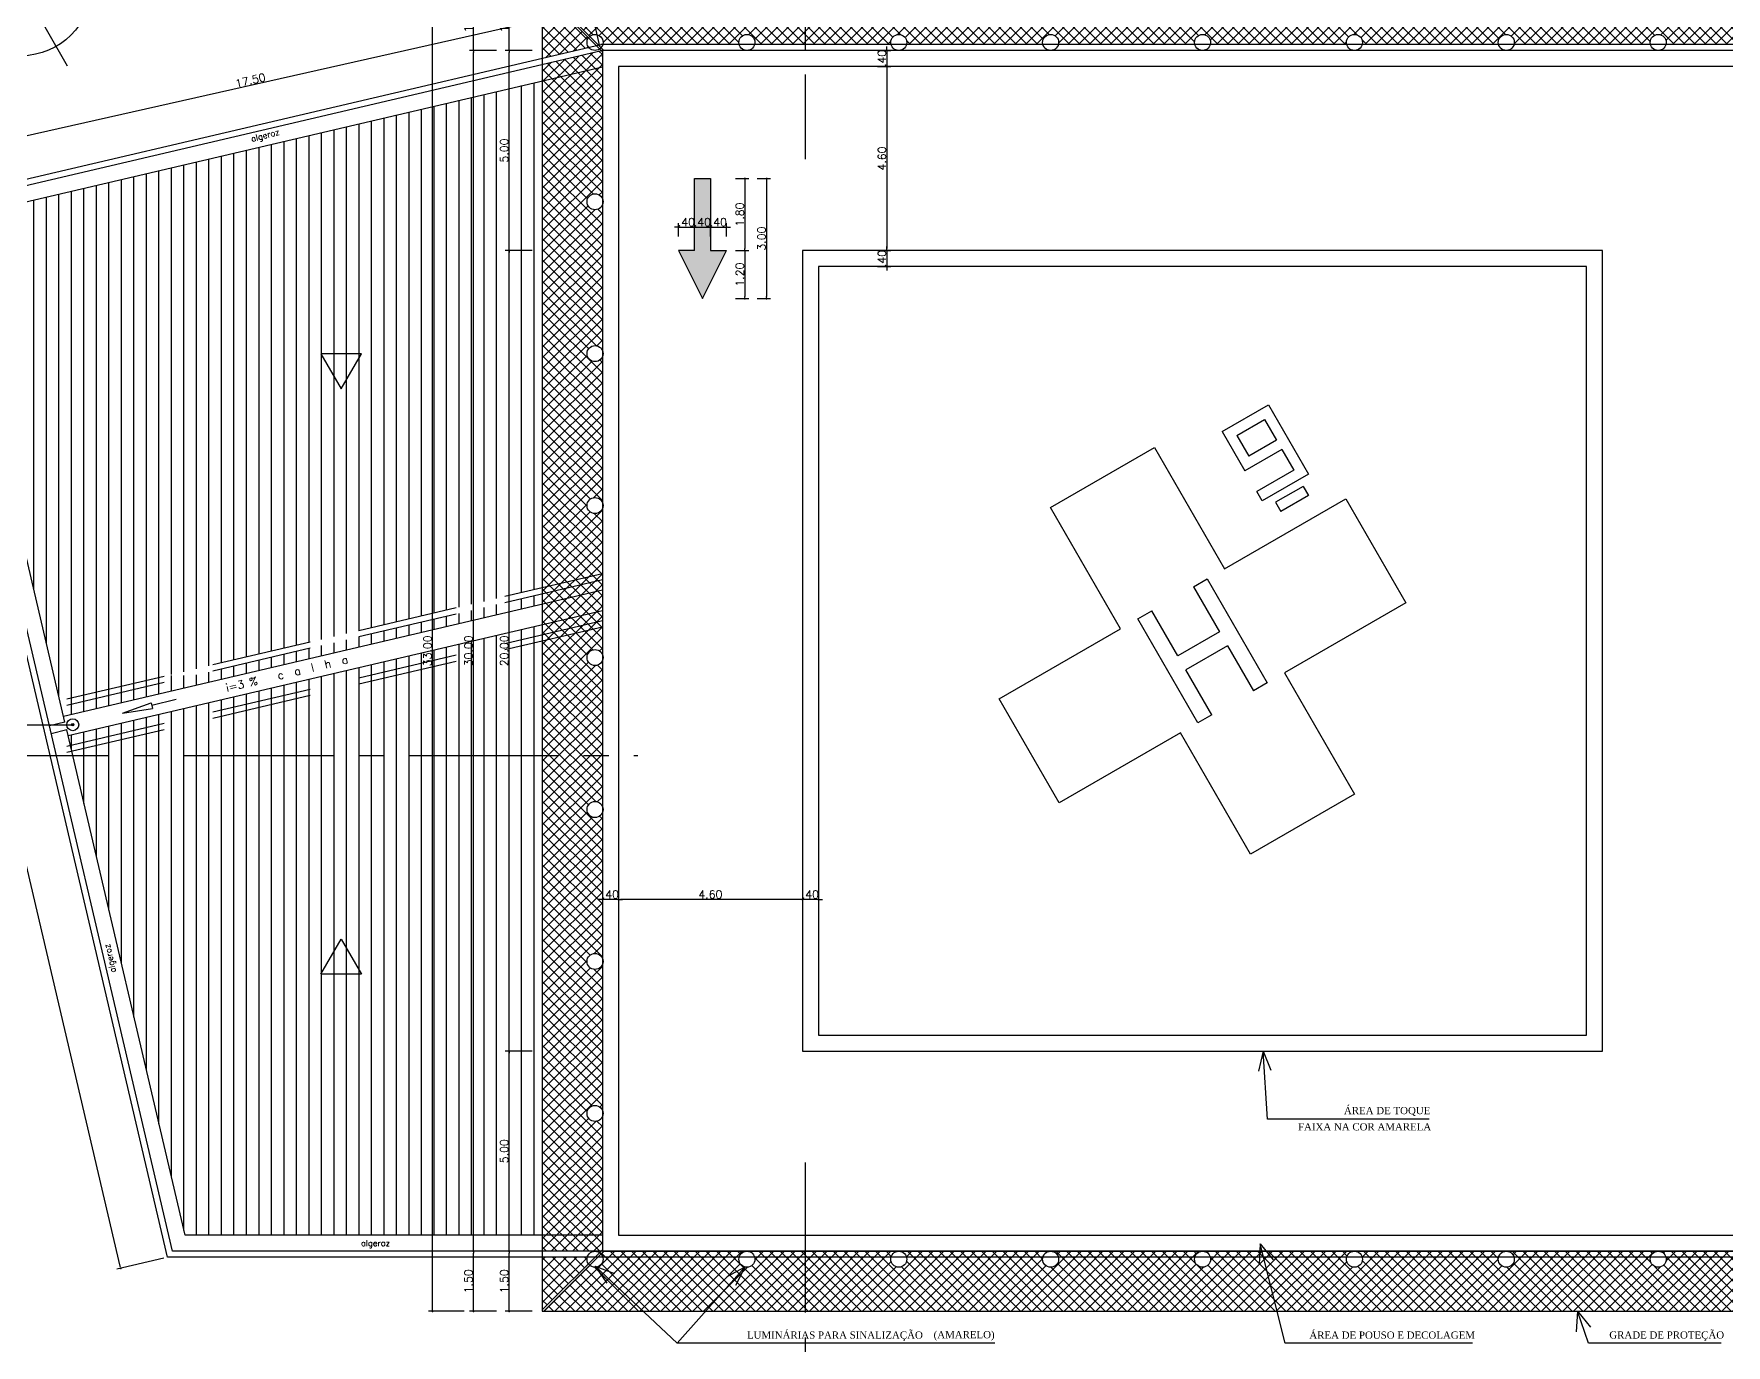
# Model space of a CAD drawing. Header units: millimetres. Extents: x 682 to 1119, y 341 to 434.
# Drawn here: x 1039.57 to 1081.87, y 374.63 to 407.39 of the extents above; entities that cross this region are included whole.
import ezdxf
from ezdxf.enums import TextEntityAlignment as Align

# ---------------------------------------------------------------- set-up
doc = ezdxf.new("R2010")
doc.units = ezdxf.units.MM
doc.linetypes.add('CENTER2', pattern=[1.125, 0.75, -0.125, 0.125, -0.125])
doc.linetypes.add('DASHED', pattern=[0.75, 0.5, -0.25])
for name, color, linetype in [('AR-ALVENARIA_EM_VISTA-001-C', 1, 'Continuous'), ('AR-ALVENARIA_EM_VISTA-002-C', 2, 'Continuous'), ('AR-ALVENARIA_EM_VISTA-004-C', 4, 'Continuous'), ('AR-COBERTURA_EM_VISTA-002-C', 2, 'Continuous'), ('AR-COTAS-001-C', 1, 'Continuous'), ('AR-INDICAÇÕES_GRÁFICAS-002-C', 2, 'Continuous'), ('AR-LINHA_DE_CORTE-007-E', 7, 'CENTER2'), ('AR-PISO_EM_PLANTA-001-C', 1, 'Continuous'), ('AR-TEXTOS_ALTURA_2_0MM-002-C', 2, 'Continuous'), ('AR-TEXTOS_ALTURA_3_0MM-003C', 3, 'Continuous'), ('hatch', 253, 'Continuous'), ('Linha fina', 8, 'Continuous'), ('PB_VISTA03', 3, 'Continuous'), ('Pena_1', 1, 'Continuous'), ('PENA_4', 4, 'Continuous')]:
    doc.layers.add(name, color=color, linetype=linetype)
for name, color, linetype, lineweight in [('AR-UNIDADE_TEXTO-002', 2, 'Continuous', 20), ('AR-UNIDADE_TEXTO_002', 2, 'Continuous', 20), ('REG60-100', 2, 'Continuous', 20)]:
    doc.layers.add(name, color=color, linetype=linetype, lineweight=lineweight)
doc.styles.add('REGUA60', font='simplex.shx')
doc.styles.add('REGUA80', font='simplex.shx')
doc.styles.add('ROMAND', font='times.ttf')
doc.styles.add('ROMANS', font='romans')
doc.styles.add('T20', font='simplex.shx', dxfattribs={"height": 0.2})
doc.dimstyles.new('ISO-25_WS', dxfattribs={"dimscale": 0.282828, "dimtxt": 0.8, "dimasz": 2, "dimexe": 0.1, "dimexo": 0.625, "dimgap": 0.325, "dimtad": 1, "dimzin": 4, "dimdsep": 46, "dimtxsty": 'Standard', "dimsah": 1, "dimcen": 2.5, "dimadec": 0, "dimazin": 0, "dimtfac": 1, "dimtdec": 0, "dimtmove": 2, "dimatfit": 3, "dimfxl": 1, "dimtolj": 1, "dimtzin": 0, "dimarcsym": 0})

# ---------------------------------------------------------------- blocks, each defined once
blk = doc.blocks.new('_DOT')
at = {"color": 0, "linetype": 'ByBlock'}
blk.add_line((-0.5, 0), (-1, 0), dxfattribs=at)
at = {"color": 0, "linetype": 'ByBlock', "const_width": 0.5}
blk.add_lwpolyline([(-0.25, 0, 1), (0.25, 0, 1)], format="xyb", close=True, dxfattribs=at)
blk = doc.blocks.new('*D163')
at = {"layer": 'AR-COTAS-001-C', "color": 1, "lineweight": -2}
for p, q in [((1036.654, 403.125), (1035.481, 402.85)), ((1041.732, 376.602), (1035.59, 402.824)), ((1042.818, 376.805), (1041.646, 376.53))]:
    blk.add_line(p, q, dxfattribs=at)
at = {"layer": 'DEFPOINTS', "color": 0}
for p in [(1036.751, 403.148), (1035.578, 402.873), (1042.916, 376.828)]:
    blk.add_point(p, dxfattribs=at)
at = {"layer": 'AR-COTAS-001-C', "color": 1, "lineweight": -2, "xscale": 0.05, "yscale": 0.05, "zscale": 0.05}
for p, rotation in [((1035.578, 402.873), 103.1822715737634), ((1041.743, 376.553), 283.1822715737634)]:
    blk.add_blockref('_DOT', p, dxfattribs=dict(at, rotation=rotation))
at = {"layer": 'AR-COTAS-001-C', "color": 3, "insert": (1038.782, 389.741), "char_height": 0.2, "attachment_point": 5, "rotation": 283.1823, "style": 'ROMANS'}
blk.add_mtext('\\A1;27.00', dxfattribs=at)
blk = doc.blocks.new('*D164')
at = {"layer": 'AR-COTAS-001-C', "color": 1, "lineweight": -2}
for p, q in [((1053.459, 408.013), (1036.564, 404.205)), ((1053.722, 407.075), (1053.486, 408.121)), ((1036.729, 403.245), (1036.493, 404.291))]:
    blk.add_line(p, q, dxfattribs=at)
at = {"layer": 'DEFPOINTS', "color": 0}
for p in [(1053.744, 406.978), (1036.515, 404.194), (1036.751, 403.148)]:
    blk.add_point(p, dxfattribs=at)
at = {"layer": 'AR-COTAS-001-C', "color": 1, "lineweight": -2, "xscale": 0.05, "yscale": 0.05, "zscale": 0.05}
for p, rotation in [((1053.508, 408.024), 12.70188834026774), ((1036.515, 404.194), 192.7018883402677)]:
    blk.add_blockref('_DOT', p, dxfattribs=dict(at, rotation=rotation))
at = {"layer": 'AR-COTAS-001-C', "color": 3, "insert": (1044.984, 406.231), "char_height": 0.2, "attachment_point": 5, "rotation": 12.7019, "style": 'ROMANS'}
blk.add_mtext('\\A1;17.50', dxfattribs=at)
blk = doc.blocks.new('*D166')
at = {"layer": 'AR-COTAS-001-C', "color": 1, "lineweight": -2}
for p, q in [((1052.027, 376.978), (1051.353, 376.978)), ((1051.453, 375.528), (1051.453, 376.928)), ((1052.027, 375.478), (1051.353, 375.478))]:
    blk.add_line(p, q, dxfattribs=at)
at = {"layer": 'DEFPOINTS', "color": 0}
for p in [(1051.453, 376.978), (1052.127, 376.978), (1052.127, 375.478)]:
    blk.add_point(p, dxfattribs=at)
at = {"layer": 'AR-COTAS-001-C', "color": 1, "lineweight": -2, "xscale": 0.05, "yscale": 0.05, "zscale": 0.05}
for p, rotation in [((1051.453, 376.978), 90), ((1051.453, 375.478), 270)]:
    blk.add_blockref('_DOT', p, dxfattribs=dict(at, rotation=rotation))
at = {"layer": 'AR-COTAS-001-C', "color": 3, "insert": (1051.328, 376.228), "char_height": 0.2, "attachment_point": 5, "rotation": 90, "style": 'ROMANS'}
blk.add_mtext('\\A1;1.50', dxfattribs=at)
blk = doc.blocks.new('*D167')
at = {"layer": 'AR-COTAS-001-C', "color": 1, "lineweight": -2}
for p, q in [((1052.027, 381.978), (1051.353, 381.978)), ((1051.453, 377.028), (1051.453, 381.928)), ((1052.027, 376.978), (1051.353, 376.978))]:
    blk.add_line(p, q, dxfattribs=at)
at = {"layer": 'DEFPOINTS', "color": 0}
for p in [(1051.453, 381.978), (1052.127, 381.978), (1052.127, 376.978)]:
    blk.add_point(p, dxfattribs=at)
at = {"layer": 'AR-COTAS-001-C', "color": 1, "lineweight": -2, "xscale": 0.05, "yscale": 0.05, "zscale": 0.05}
for p, rotation in [((1051.453, 381.978), 90), ((1051.453, 376.978), 270)]:
    blk.add_blockref('_DOT', p, dxfattribs=dict(at, rotation=rotation))
at = {"layer": 'AR-COTAS-001-C', "color": 3, "insert": (1051.328, 379.478), "char_height": 0.2, "attachment_point": 5, "rotation": 90, "style": 'ROMANS'}
blk.add_mtext('\\A1;5.00', dxfattribs=at)
blk = doc.blocks.new('*D168')
at = {"layer": 'AR-COTAS-001-C', "color": 1, "lineweight": -2}
for p, q in [((1052.027, 401.978), (1051.353, 401.978)), ((1051.453, 382.028), (1051.453, 401.928)), ((1052.027, 381.978), (1051.353, 381.978))]:
    blk.add_line(p, q, dxfattribs=at)
at = {"layer": 'DEFPOINTS', "color": 0}
for p in [(1051.453, 401.978), (1052.127, 401.978), (1052.127, 381.978)]:
    blk.add_point(p, dxfattribs=at)
at = {"layer": 'AR-COTAS-001-C', "color": 1, "lineweight": -2, "xscale": 0.05, "yscale": 0.05, "zscale": 0.05}
for p, rotation in [((1051.453, 401.978), 90), ((1051.453, 381.978), 270)]:
    blk.add_blockref('_DOT', p, dxfattribs=dict(at, rotation=rotation))
at = {"layer": 'AR-COTAS-001-C', "color": 3, "insert": (1051.328, 391.978), "char_height": 0.2, "attachment_point": 5, "rotation": 90, "style": 'ROMANS'}
blk.add_mtext('\\A1;20.00', dxfattribs=at)
blk = doc.blocks.new('*D169')
at = {"layer": 'AR-COTAS-001-C', "color": 1, "lineweight": -2}
for p, q in [((1052.027, 406.978), (1051.353, 406.978)), ((1051.453, 402.028), (1051.453, 406.928)), ((1052.027, 401.978), (1051.353, 401.978))]:
    blk.add_line(p, q, dxfattribs=at)
at = {"layer": 'DEFPOINTS', "color": 0}
for p in [(1051.453, 406.978), (1052.127, 406.978), (1052.127, 401.978)]:
    blk.add_point(p, dxfattribs=at)
at = {"layer": 'AR-COTAS-001-C', "color": 1, "lineweight": -2, "xscale": 0.05, "yscale": 0.05, "zscale": 0.05}
for p, rotation in [((1051.453, 406.978), 90), ((1051.453, 401.978), 270)]:
    blk.add_blockref('_DOT', p, dxfattribs=dict(at, rotation=rotation))
at = {"layer": 'AR-COTAS-001-C', "color": 3, "insert": (1051.328, 404.478), "char_height": 0.2, "attachment_point": 5, "rotation": 90, "style": 'ROMANS'}
blk.add_mtext('\\A1;5.00', dxfattribs=at)
blk = doc.blocks.new('*D175')
at = {"layer": 'AR-COTAS-001-C', "color": 1, "lineweight": -2}
for p, q in [((1051.135, 406.978), (1050.46, 406.978)), ((1050.56, 377.028), (1050.56, 406.928)), ((1051.353, 376.978), (1050.46, 376.978))]:
    blk.add_line(p, q, dxfattribs=at)
at = {"layer": 'DEFPOINTS', "color": 0}
for p in [(1050.56, 406.978), (1051.235, 406.978), (1051.453, 376.978)]:
    blk.add_point(p, dxfattribs=at)
at = {"layer": 'AR-COTAS-001-C', "color": 1, "lineweight": -2, "xscale": 0.05, "yscale": 0.05, "zscale": 0.05}
for p, rotation in [((1050.56, 406.978), 90), ((1050.56, 376.978), 270)]:
    blk.add_blockref('_DOT', p, dxfattribs=dict(at, rotation=rotation))
at = {"layer": 'AR-COTAS-001-C', "color": 3, "insert": (1050.435, 391.978), "char_height": 0.2, "attachment_point": 5, "rotation": 90, "style": 'ROMANS'}
blk.add_mtext('\\A1;30.00', dxfattribs=at)
blk = doc.blocks.new('*D178')
at = {"layer": 'AR-COTAS-001-C', "color": 1, "lineweight": -2}
for p, q in [((1050.111, 408.478), (1049.436, 408.478)), ((1049.536, 375.528), (1049.536, 408.428)), ((1050.329, 375.478), (1049.436, 375.478))]:
    blk.add_line(p, q, dxfattribs=at)
at = {"layer": 'DEFPOINTS', "color": 0}
for p in [(1049.536, 408.478), (1050.211, 408.478), (1050.429, 375.478)]:
    blk.add_point(p, dxfattribs=at)
at = {"layer": 'AR-COTAS-001-C', "color": 1, "lineweight": -2, "xscale": 0.05, "yscale": 0.05, "zscale": 0.05}
for p, rotation in [((1049.536, 408.478), 90), ((1049.536, 375.478), 270)]:
    blk.add_blockref('_DOT', p, dxfattribs=dict(at, rotation=rotation))
at = {"layer": 'AR-COTAS-001-C', "color": 3, "insert": (1049.411, 391.978), "char_height": 0.2, "attachment_point": 5, "rotation": 90, "style": 'ROMANS'}
blk.add_mtext('\\A1;33.00', dxfattribs=at)
blk = doc.blocks.new('*D83')
at = {"layer": 'AR-COTAS-001-C', "color": 1, "lineweight": -2}
for p, q in [((1051.135, 408.478), (1050.46, 408.478)), ((1050.56, 407.028), (1050.56, 408.428)), ((1051.135, 406.978), (1050.46, 406.978))]:
    blk.add_line(p, q, dxfattribs=at)
at = {"layer": 'DEFPOINTS', "color": 0}
for p in [(1050.56, 408.478), (1051.235, 408.478), (1051.235, 406.978)]:
    blk.add_point(p, dxfattribs=at)
at = {"layer": 'AR-COTAS-001-C', "color": 1, "lineweight": -2, "xscale": 0.05, "yscale": 0.05, "zscale": 0.05}
for p, rotation in [((1050.56, 408.478), 90), ((1050.56, 406.978), 270)]:
    blk.add_blockref('_DOT', p, dxfattribs=dict(at, rotation=rotation))
at = {"layer": 'AR-COTAS-001-C', "color": 3, "insert": (1050.435, 407.728), "char_height": 0.2, "attachment_point": 5, "rotation": 90, "style": 'ROMANS'}
blk.add_mtext('\\A1;1.50', dxfattribs=at)
blk = doc.blocks.new('*D84')
at = {"layer": 'AR-COTAS-001-C', "color": 1, "lineweight": -2}
for p, q in [((1051.135, 376.978), (1050.46, 376.978)), ((1050.56, 375.528), (1050.56, 376.928)), ((1051.135, 375.478), (1050.46, 375.478))]:
    blk.add_line(p, q, dxfattribs=at)
at = {"layer": 'DEFPOINTS', "color": 0}
for p in [(1050.56, 376.978), (1051.235, 376.978), (1051.235, 375.478)]:
    blk.add_point(p, dxfattribs=at)
at = {"layer": 'AR-COTAS-001-C', "color": 1, "lineweight": -2, "xscale": 0.05, "yscale": 0.05, "zscale": 0.05}
for p, rotation in [((1050.56, 376.978), 90), ((1050.56, 375.478), 270)]:
    blk.add_blockref('_DOT', p, dxfattribs=dict(at, rotation=rotation))
at = {"layer": 'AR-COTAS-001-C', "color": 3, "insert": (1050.435, 376.228), "char_height": 0.2, "attachment_point": 5, "rotation": 90, "style": 'ROMANS'}
blk.add_mtext('\\A1;1.50', dxfattribs=at)
blk = doc.blocks.new('*D85')
at = {"layer": 'AR-COTAS-001-C', "color": 1, "lineweight": -2}
for p, q in [((1052.027, 408.478), (1051.353, 408.478)), ((1051.453, 407.028), (1051.453, 408.428)), ((1052.027, 406.978), (1051.353, 406.978))]:
    blk.add_line(p, q, dxfattribs=at)
at = {"layer": 'DEFPOINTS', "color": 0}
for p in [(1051.453, 408.478), (1052.127, 408.478), (1052.127, 406.978)]:
    blk.add_point(p, dxfattribs=at)
at = {"layer": 'AR-COTAS-001-C', "color": 1, "lineweight": -2, "xscale": 0.05, "yscale": 0.05, "zscale": 0.05}
for p, rotation in [((1051.453, 408.478), 90), ((1051.453, 406.978), 270)]:
    blk.add_blockref('_DOT', p, dxfattribs=dict(at, rotation=rotation))
at = {"layer": 'AR-COTAS-001-C', "color": 3, "insert": (1051.328, 407.728), "char_height": 0.2, "attachment_point": 5, "rotation": 90, "style": 'ROMANS'}
blk.add_mtext('\\A1;1.50', dxfattribs=at)
blk = doc.blocks.new('*D112')
at = {"layer": 'AR-COTAS-001-C', "color": 1, "lineweight": -2}
for p, q in [((1056.081, 402.331), (1056.081, 402.664)), ((1056.481, 402.331), (1056.481, 402.664)), ((1056.031, 402.564), (1055.981, 402.564)), ((1056.081, 402.564), (1056.481, 402.564)), ((1056.531, 402.564), (1056.581, 402.564))]:
    blk.add_line(p, q, dxfattribs=at)
at = {"layer": 'DEFPOINTS', "color": 0}
for p in [(1056.081, 402.231), (1056.481, 402.564), (1056.481, 402.231)]:
    blk.add_point(p, dxfattribs=at)
at = {"layer": 'AR-COTAS-001-C', "color": 1, "lineweight": -2, "xscale": 0.05, "yscale": 0.05, "zscale": 0.05}
blk.add_blockref('_DOT', (1056.081, 402.564), dxfattribs=at)
at = {"layer": 'AR-COTAS-001-C', "color": 1, "lineweight": -2, "xscale": 0.05, "yscale": 0.05, "zscale": 0.05, "rotation": 180}
blk.add_blockref('_DOT', (1056.481, 402.564), dxfattribs=at)
at = {"layer": 'AR-COTAS-001-C', "color": 3, "insert": (1056.281, 402.689), "char_height": 0.2, "attachment_point": 5, "style": 'ROMANS'}
blk.add_mtext('\\A1;.40', dxfattribs=at)
blk = doc.blocks.new('*D113')
at = {"layer": 'AR-COTAS-001-C', "color": 1, "lineweight": -2}
for p, q in [((1056.481, 402.331), (1056.481, 402.664)), ((1056.881, 402.331), (1056.881, 402.664)), ((1056.431, 402.564), (1056.381, 402.564)), ((1056.481, 402.564), (1056.881, 402.564)), ((1056.931, 402.564), (1056.981, 402.564))]:
    blk.add_line(p, q, dxfattribs=at)
at = {"layer": 'DEFPOINTS', "color": 0}
for p in [(1056.481, 402.231), (1056.881, 402.564), (1056.881, 402.231)]:
    blk.add_point(p, dxfattribs=at)
at = {"layer": 'AR-COTAS-001-C', "color": 1, "lineweight": -2, "xscale": 0.05, "yscale": 0.05, "zscale": 0.05}
blk.add_blockref('_DOT', (1056.481, 402.564), dxfattribs=at)
at = {"layer": 'AR-COTAS-001-C', "color": 1, "lineweight": -2, "xscale": 0.05, "yscale": 0.05, "zscale": 0.05, "rotation": 180}
blk.add_blockref('_DOT', (1056.881, 402.564), dxfattribs=at)
at = {"layer": 'AR-COTAS-001-C', "color": 3, "insert": (1056.681, 402.689), "char_height": 0.2, "attachment_point": 5, "style": 'ROMANS'}
blk.add_mtext('\\A1;.40', dxfattribs=at)
blk = doc.blocks.new('*D114')
at = {"layer": 'AR-COTAS-001-C', "color": 1, "lineweight": -2}
for p, q in [((1055.681, 402.331), (1055.681, 402.664)), ((1056.081, 402.331), (1056.081, 402.664)), ((1055.631, 402.564), (1055.581, 402.564)), ((1055.681, 402.564), (1056.081, 402.564)), ((1056.131, 402.564), (1056.181, 402.564))]:
    blk.add_line(p, q, dxfattribs=at)
at = {"layer": 'DEFPOINTS', "color": 0}
for p in [(1055.681, 402.231), (1056.081, 402.564), (1056.081, 402.231)]:
    blk.add_point(p, dxfattribs=at)
at = {"layer": 'AR-COTAS-001-C', "color": 1, "lineweight": -2, "xscale": 0.05, "yscale": 0.05, "zscale": 0.05}
blk.add_blockref('_DOT', (1055.681, 402.564), dxfattribs=at)
at = {"layer": 'AR-COTAS-001-C', "color": 1, "lineweight": -2, "xscale": 0.05, "yscale": 0.05, "zscale": 0.05, "rotation": 180}
blk.add_blockref('_DOT', (1056.081, 402.564), dxfattribs=at)
at = {"layer": 'AR-COTAS-001-C', "color": 3, "insert": (1055.881, 402.689), "char_height": 0.2, "attachment_point": 5, "style": 'ROMANS'}
blk.add_mtext('\\A1;.40', dxfattribs=at)
blk = doc.blocks.new('*D115')
at = {"layer": 'AR-COTAS-001-C', "color": 1, "lineweight": -2}
for p, q in [((1057.107, 401.978), (1057.441, 401.978)), ((1057.341, 401.928), (1057.341, 400.828)), ((1057.107, 400.778), (1057.441, 400.778))]:
    blk.add_line(p, q, dxfattribs=at)
at = {"layer": 'DEFPOINTS', "color": 0}
for p in [(1057.007, 401.978), (1057.007, 400.778), (1057.341, 400.778)]:
    blk.add_point(p, dxfattribs=at)
at = {"layer": 'AR-COTAS-001-C', "color": 1, "lineweight": -2, "xscale": 0.05, "yscale": 0.05, "zscale": 0.05}
for p, rotation in [((1057.341, 401.978), 90), ((1057.341, 400.778), 270)]:
    blk.add_blockref('_DOT', p, dxfattribs=dict(at, rotation=rotation))
at = {"layer": 'AR-COTAS-001-C', "color": 3, "insert": (1057.216, 401.378), "char_height": 0.2, "attachment_point": 5, "rotation": 90, "style": 'ROMANS'}
blk.add_mtext('\\A1;1.20', dxfattribs=at)
blk = doc.blocks.new('*D116')
at = {"layer": 'AR-COTAS-001-C', "color": 1, "lineweight": -2}
for p, q in [((1057.107, 403.778), (1057.441, 403.778)), ((1057.341, 403.728), (1057.341, 402.028)), ((1057.107, 401.978), (1057.441, 401.978))]:
    blk.add_line(p, q, dxfattribs=at)
at = {"layer": 'DEFPOINTS', "color": 0}
for p in [(1057.007, 403.778), (1057.007, 401.978), (1057.341, 401.978)]:
    blk.add_point(p, dxfattribs=at)
at = {"layer": 'AR-COTAS-001-C', "color": 1, "lineweight": -2, "xscale": 0.05, "yscale": 0.05, "zscale": 0.05}
for p, rotation in [((1057.341, 403.778), 90), ((1057.341, 401.978), 270)]:
    blk.add_blockref('_DOT', p, dxfattribs=dict(at, rotation=rotation))
at = {"layer": 'AR-COTAS-001-C', "color": 3, "insert": (1057.216, 402.878), "char_height": 0.2, "attachment_point": 5, "rotation": 90, "style": 'ROMANS'}
blk.add_mtext('\\A1;1.80', dxfattribs=at)
blk = doc.blocks.new('*D117')
at = {"layer": 'AR-COTAS-001-C', "color": 1, "lineweight": -2}
for p, q in [((1057.653, 403.778), (1057.986, 403.778)), ((1057.886, 403.728), (1057.886, 400.828)), ((1057.653, 400.778), (1057.986, 400.778))]:
    blk.add_line(p, q, dxfattribs=at)
at = {"layer": 'DEFPOINTS', "color": 0}
for p in [(1057.553, 403.778), (1057.553, 400.778), (1057.886, 400.778)]:
    blk.add_point(p, dxfattribs=at)
at = {"layer": 'AR-COTAS-001-C', "color": 1, "lineweight": -2, "xscale": 0.05, "yscale": 0.05, "zscale": 0.05}
for p, rotation in [((1057.886, 403.778), 90), ((1057.886, 400.778), 270)]:
    blk.add_blockref('_DOT', p, dxfattribs=dict(at, rotation=rotation))
at = {"layer": 'AR-COTAS-001-C', "color": 3, "insert": (1057.761, 402.278), "char_height": 0.2, "attachment_point": 5, "rotation": 90, "style": 'ROMANS'}
blk.add_mtext('\\A1;3.00', dxfattribs=at)
blk = doc.blocks.new('*D118')
at = {"layer": 'AR-COTAS-001-C', "color": 1, "lineweight": -2}
for p, q in [((1060.66, 401.978), (1060.994, 401.978)), ((1060.894, 402.028), (1060.894, 402.078)), ((1060.894, 401.978), (1060.894, 401.578)), ((1060.66, 401.578), (1060.994, 401.578)), ((1060.894, 401.528), (1060.894, 401.478))]:
    blk.add_line(p, q, dxfattribs=at)
at = {"layer": 'DEFPOINTS', "color": 0}
for p in [(1060.56, 401.978), (1060.56, 401.578), (1060.894, 401.578)]:
    blk.add_point(p, dxfattribs=at)
at = {"layer": 'AR-COTAS-001-C', "color": 1, "lineweight": -2, "xscale": 0.05, "yscale": 0.05, "zscale": 0.05}
for p, rotation in [((1060.894, 401.978), 270), ((1060.894, 401.578), 90)]:
    blk.add_blockref('_DOT', p, dxfattribs=dict(at, rotation=rotation))
at = {"layer": 'AR-COTAS-001-C', "color": 3, "insert": (1060.769, 401.778), "char_height": 0.2, "attachment_point": 5, "rotation": 90, "style": 'ROMANS'}
blk.add_mtext('\\A1;.40', dxfattribs=at)
blk = doc.blocks.new('*D119')
at = {"layer": 'AR-COTAS-001-C', "color": 1, "lineweight": -2}
for p, q in [((1060.66, 406.578), (1060.994, 406.578)), ((1060.894, 406.528), (1060.894, 402.028)), ((1060.66, 401.978), (1060.994, 401.978))]:
    blk.add_line(p, q, dxfattribs=at)
at = {"layer": 'DEFPOINTS', "color": 0}
for p in [(1060.56, 406.578), (1060.56, 401.978), (1060.894, 401.978)]:
    blk.add_point(p, dxfattribs=at)
at = {"layer": 'AR-COTAS-001-C', "color": 1, "lineweight": -2, "xscale": 0.05, "yscale": 0.05, "zscale": 0.05}
for p, rotation in [((1060.894, 406.578), 90), ((1060.894, 401.978), 270)]:
    blk.add_blockref('_DOT', p, dxfattribs=dict(at, rotation=rotation))
at = {"layer": 'AR-COTAS-001-C', "color": 3, "insert": (1060.769, 404.278), "char_height": 0.2, "attachment_point": 5, "rotation": 90, "style": 'ROMANS'}
blk.add_mtext('\\A1;4.60', dxfattribs=at)
blk = doc.blocks.new('*D120')
at = {"layer": 'AR-COTAS-001-C', "color": 1, "lineweight": -2}
for p, q in [((1060.66, 406.978), (1060.994, 406.978)), ((1060.894, 407.028), (1060.894, 407.078)), ((1060.894, 406.978), (1060.894, 406.578)), ((1060.66, 406.578), (1060.994, 406.578)), ((1060.894, 406.528), (1060.894, 406.478))]:
    blk.add_line(p, q, dxfattribs=at)
at = {"layer": 'DEFPOINTS', "color": 0}
for p in [(1060.56, 406.978), (1060.56, 406.578), (1060.894, 406.578)]:
    blk.add_point(p, dxfattribs=at)
at = {"layer": 'AR-COTAS-001-C', "color": 1, "lineweight": -2, "xscale": 0.05, "yscale": 0.05, "zscale": 0.05}
for p, rotation in [((1060.894, 406.978), 270), ((1060.894, 406.578), 90)]:
    blk.add_blockref('_DOT', p, dxfattribs=dict(at, rotation=rotation))
at = {"layer": 'AR-COTAS-001-C', "color": 3, "insert": (1060.769, 406.778), "char_height": 0.2, "attachment_point": 5, "rotation": 90, "style": 'ROMANS'}
blk.add_mtext('\\A1;.40', dxfattribs=at)
blk = doc.blocks.new('*D121')
at = {"layer": 'AR-COTAS-001-C', "color": 1, "lineweight": -2}
for p, q in [((1053.731, 385.767), (1053.681, 385.767)), ((1053.781, 386), (1053.781, 385.667)), ((1054.181, 385.767), (1053.781, 385.767)), ((1054.181, 386), (1054.181, 385.667)), ((1054.231, 385.767), (1054.281, 385.767))]:
    blk.add_line(p, q, dxfattribs=at)
at = {"layer": 'DEFPOINTS', "color": 0}
for p in [(1053.781, 386.1), (1053.781, 385.767), (1054.181, 386.1)]:
    blk.add_point(p, dxfattribs=at)
at = {"layer": 'AR-COTAS-001-C', "color": 1, "lineweight": -2, "xscale": 0.05, "yscale": 0.05, "zscale": 0.05}
blk.add_blockref('_DOT', (1053.781, 385.767), dxfattribs=at)
at = {"layer": 'AR-COTAS-001-C', "color": 1, "lineweight": -2, "xscale": 0.05, "yscale": 0.05, "zscale": 0.05, "rotation": 180}
blk.add_blockref('_DOT', (1054.181, 385.767), dxfattribs=at)
at = {"layer": 'AR-COTAS-001-C', "color": 3, "insert": (1053.981, 385.892), "char_height": 0.2, "attachment_point": 5, "style": 'ROMANS'}
blk.add_mtext('\\A1;.40', dxfattribs=at)
blk = doc.blocks.new('*D122')
at = {"layer": 'AR-COTAS-001-C', "color": 1, "lineweight": -2}
for p, q in [((1054.181, 386), (1054.181, 385.667)), ((1058.731, 385.767), (1054.231, 385.767)), ((1058.781, 386), (1058.781, 385.667))]:
    blk.add_line(p, q, dxfattribs=at)
at = {"layer": 'DEFPOINTS', "color": 0}
for p in [(1054.181, 386.1), (1054.181, 385.767), (1058.781, 386.1)]:
    blk.add_point(p, dxfattribs=at)
at = {"layer": 'AR-COTAS-001-C', "color": 1, "lineweight": -2, "xscale": 0.05, "yscale": 0.05, "zscale": 0.05, "rotation": 180}
blk.add_blockref('_DOT', (1054.181, 385.767), dxfattribs=at)
at = {"layer": 'AR-COTAS-001-C', "color": 1, "lineweight": -2, "xscale": 0.05, "yscale": 0.05, "zscale": 0.05}
blk.add_blockref('_DOT', (1058.781, 385.767), dxfattribs=at)
at = {"layer": 'AR-COTAS-001-C', "color": 3, "insert": (1056.481, 385.892), "char_height": 0.2, "attachment_point": 5, "style": 'ROMANS'}
blk.add_mtext('\\A1;4.60', dxfattribs=at)
blk = doc.blocks.new('*D123')
at = {"layer": 'AR-COTAS-001-C', "color": 1, "lineweight": -2}
for p, q in [((1058.731, 385.767), (1058.681, 385.767)), ((1058.781, 386), (1058.781, 385.667)), ((1059.181, 385.767), (1058.781, 385.767)), ((1059.181, 386), (1059.181, 385.667)), ((1059.231, 385.767), (1059.281, 385.767))]:
    blk.add_line(p, q, dxfattribs=at)
at = {"layer": 'DEFPOINTS', "color": 0}
for p in [(1058.781, 386.1), (1058.781, 385.767), (1059.181, 386.1)]:
    blk.add_point(p, dxfattribs=at)
at = {"layer": 'AR-COTAS-001-C', "color": 1, "lineweight": -2, "xscale": 0.05, "yscale": 0.05, "zscale": 0.05}
blk.add_blockref('_DOT', (1058.781, 385.767), dxfattribs=at)
at = {"layer": 'AR-COTAS-001-C', "color": 1, "lineweight": -2, "xscale": 0.05, "yscale": 0.05, "zscale": 0.05, "rotation": 180}
blk.add_blockref('_DOT', (1059.181, 385.767), dxfattribs=at)
at = {"layer": 'AR-COTAS-001-C', "color": 3, "insert": (1058.981, 385.892), "char_height": 0.2, "attachment_point": 5, "style": 'ROMANS'}
blk.add_mtext('\\A1;.40', dxfattribs=at)
blk = doc.blocks.new('INDUNI1')
at = {"color": 0, "style": 'REGUA80', "flags": 8}
blk.add_attdef('NOME2', text='', height=1.8, dxfattribs=at).set_placement((0, -3.53), align=Align.CENTER)
at = {"layer": 'AR-UNIDADE_TEXTO_002', "style": 'REGUA60', "width": 1.2}
blk.add_attdef('AREA', text='', height=1.2, dxfattribs=at).set_placement((0, -5.8), align=Align.CENTER)
at = {"layer": 'AR-UNIDADE_TEXTO_002', "style": 'REGUA60', "width": 1.2, "flags": 8}
for tag, p in [('REVPAR', (0, -9.97)), ('PISO', (0, -7.94)), ('PEDIR', (0, -12.07))]:
    blk.add_attdef(tag, text='', height=1.2, dxfattribs=at).set_placement(p, align=Align.CENTER)
at = {"layer": 'REG60-100', "color": 0, "style": 'REGUA80', "flags": 8}
blk.add_attdef('NOME1', text='', height=1.8, dxfattribs=at).set_placement((0, -0.55), align=Align.CENTER)

msp = doc.modelspace()

# ---------------------------------------------------------------- hatches: boundary and pattern name
at = {"layer": 'AR-COBERTURA_EM_VISTA-002-C', "linetype": 'ByBlock', "ltscale": 5}
h = msp.add_hatch(dxfattribs=at)
h.set_pattern_fill('ANSI31', color=1, scale=2.5, angle=45, style=0)
h.set_pattern_definition([(90, (655.1997, 415.42914), (-0.3125, 6e-17), [])])
h.paths.add_polyline_path([(1052.281, 393.144), (1052.281, 393.401), (1043.592, 391.365), (1044.688, 391.365)])
h.paths.add_polyline_path([(1052.281, 392.22), (1052.281, 392.374), (1047.977, 391.365), (1048.634, 391.365)], flags=17)
h.paths.add_polyline_path([(1052.281, 392.374), (1052.281, 392.63), (1046.88, 391.365), (1047.977, 391.365)])
h.paths.add_polyline_path([(1052.281, 391.365), (1052.281, 392.22), (1048.634, 391.365)], flags=16)
h.paths.add_polyline_path([(1051.178, 404.123), (1051.178, 404.832), (1051.478, 404.832), (1051.478, 404.123)], flags=24)
h.paths.add_polyline_path([(1051.178, 379.123), (1051.178, 379.832), (1051.478, 379.832), (1051.478, 379.123)], flags=24)
h.paths.add_polyline_path([(1051.178, 391.528), (1051.178, 392.428), (1051.478, 392.428), (1051.478, 391.528)], flags=25)
h.paths.add_polyline_path([(1050.285, 391.528), (1050.285, 392.428), (1050.585, 392.428), (1050.585, 391.528)], flags=25)
h.paths.add_polyline_path([(1049.261, 391.528), (1049.261, 392.428), (1049.561, 392.428), (1049.561, 391.528)], flags=25)
h.paths.add_polyline_path([(1043.352, 377.378), (1052.281, 377.378), (1052.281, 391.365), (1048.634, 391.365), (1040.521, 389.465)])
h.paths.add_polyline_path([(1040.429, 389.854), (1040.486, 389.611), (1047.977, 391.365), (1046.88, 391.365)])
h.paths.add_polyline_path([(1040.486, 389.611), (1040.521, 389.465), (1048.634, 391.365), (1047.977, 391.365)])
h.paths.add_polyline_path([(1037.412, 402.737), (1040.075, 391.365), (1042.934, 391.365), (1052.281, 393.555), (1052.281, 406.22)])
h.paths.add_polyline_path([(1040.075, 391.365), (1040.224, 390.731), (1042.934, 391.365)])
h.paths.add_polyline_path([(1040.258, 390.585), (1040.315, 390.341), (1044.688, 391.365), (1043.592, 391.365)])
h.paths.add_polyline_path([(1040.224, 390.731), (1040.258, 390.585), (1043.592, 391.365), (1042.934, 391.365)])
at = {"layer": 'hatch', "linetype": 'ByBlock', "ltscale": 5}
msp.add_hatch(color=256, dxfattribs=at).paths.add_polyline_path([(1056.481, 403.778), (1056.081, 403.778), (1056.081, 401.978), (1055.681, 401.978), (1056.281, 400.778), (1056.881, 401.978), (1056.481, 401.978)])
at = {"layer": 'Linha fina', "linetype": 'ByBlock', "ltscale": 5}
h = msp.add_hatch(dxfattribs=at)
h.set_pattern_fill('ANSI37', color=256, scale=1.5, style=0)
h.set_pattern_definition([(45, (651.91309, 423.19268), (-0.13258252, 0.13258252), []), (135, (651.91309, 423.19268), (-0.13258252, -0.13258252), [])])
h.paths.add_polyline_path([(1053.781, 399.323, -0.814165), (1053.398, 399.403, -0.814165), (1053.781, 399.482), (1053.781, 403.119, -0.814165), (1053.398, 403.199, -0.814165), (1053.781, 403.278), (1053.781, 406.942), (1053.749, 406.975), (1052.281, 406.631), (1052.281, 391.365), (1053.781, 391.365), (1053.781, 391.732, -0.814165), (1053.398, 391.811, -0.814165), (1053.781, 391.89), (1053.781, 395.528, -0.814165), (1053.398, 395.607, -0.814165), (1053.781, 395.686)])
h.paths.add_polyline_path([(1052.281, 408.442), (1052.281, 406.785), (1053.439, 407.056, -0.164838), (1053.398, 407.178, -0.151314), (1053.433, 407.291)])
h.paths.add_polyline_path([(1058.852, 408.478), (1052.317, 408.478), (1053.466, 407.328, -0.64443), (1053.798, 407.178, -0.063445), (1053.791, 407.128), (1057.2, 407.128, -0.063445), (1057.194, 407.178, -1), (1057.594, 407.178, -0.063445), (1057.587, 407.128), (1058.852, 407.128)])
h.paths.add_polyline_path([(1068.713, 408.478), (1058.852, 408.478), (1058.852, 407.128), (1060.996, 407.128, -0.063445), (1060.99, 407.178, -1), (1061.39, 407.178, -0.063445), (1061.383, 407.128), (1064.792, 407.128, -0.063445), (1064.785, 407.178, -1), (1065.185, 407.178, -0.063445), (1065.179, 407.128), (1068.588, 407.128, -0.063445), (1068.581, 407.178, -0.315037), (1068.713, 407.366)])
h.paths.add_polyline_path([(1085.246, 408.478), (1068.713, 408.478), (1068.713, 407.366, -0.52087), (1068.981, 407.178, -0.063445), (1068.975, 407.128), (1072.384, 407.128, -0.063445), (1072.377, 407.178, -1), (1072.777, 407.178, -0.063445), (1072.771, 407.128), (1076.18, 407.128, -0.063445), (1076.173, 407.178, -1), (1076.573, 407.178, -0.063445), (1076.567, 407.128), (1079.975, 407.128, -0.063445), (1079.969, 407.178, -1), (1080.369, 407.178, -0.063445), (1080.363, 407.128), (1083.771, 407.128, -0.063445), (1083.765, 407.178, -0.64443), (1084.097, 407.328)])
h.paths.add_polyline_path([(1085.281, 406.978), (1083.817, 406.978), (1083.781, 406.942), (1083.781, 403.278, -0.814165), (1084.165, 403.199, -0.814165), (1083.781, 403.119), (1083.781, 402.928), (1090.084, 402.928), (1090.084, 404.428), (1085.281, 404.428)])
h.paths.add_polyline_path([(1089.823, 399.628), (1083.781, 399.628), (1083.781, 399.482, -0.814165), (1084.165, 399.403, -0.814165), (1083.781, 399.323), (1083.781, 395.686, -0.814165), (1084.165, 395.607, -0.814165), (1083.781, 395.528), (1083.781, 391.89, -0.814165), (1084.165, 391.811, -0.814165), (1083.781, 391.732), (1083.781, 391.365), (1085.281, 391.365), (1085.281, 398.128), (1089.823, 398.128)])
h.paths.add_polyline_path([(1085.281, 391.365), (1083.781, 391.365), (1083.781, 388.095, -0.814165), (1084.165, 388.015, -0.814165), (1083.781, 387.936), (1083.781, 384.299, -0.814165), (1084.165, 384.219, -0.814165), (1083.781, 384.14), (1083.781, 380.503, -0.814165), (1084.165, 380.423, -0.814165), (1083.781, 380.344), (1083.781, 377.013), (1083.817, 376.978), (1085.281, 376.978)])
h.paths.add_polyline_path([(1085.281, 376.828), (1084.159, 376.828, -0.063445), (1084.165, 376.778, -0.151314), (1084.13, 376.664), (1085.281, 375.513)])
h.paths.add_polyline_path([(1084.097, 376.627, -0.64443), (1083.765, 376.778, -0.063445), (1083.771, 376.828), (1080.363, 376.828, -0.063445), (1080.369, 376.778, -1), (1079.969, 376.778, -0.063445), (1079.975, 376.828), (1076.567, 376.828, -0.063445), (1076.573, 376.778, -1), (1076.173, 376.778, -0.063445), (1076.18, 376.828), (1072.771, 376.828, -0.063445), (1072.777, 376.778, -1), (1072.377, 376.778, -0.063445), (1072.384, 376.828), (1068.975, 376.828, -0.063445), (1068.981, 376.778, -0.52087), (1068.713, 376.59), (1068.713, 375.478), (1085.246, 375.478)])
h.paths.add_polyline_path([(1068.713, 376.59, -0.315037), (1068.581, 376.778, -0.063445), (1068.588, 376.828), (1065.179, 376.828, -0.063445), (1065.185, 376.778, -1), (1064.785, 376.778, -0.063445), (1064.792, 376.828), (1061.383, 376.828, -0.063445), (1061.39, 376.778, -1), (1060.99, 376.778, -0.063445), (1060.996, 376.828), (1058.852, 376.828), (1058.852, 375.478), (1068.713, 375.478)])
h.paths.add_polyline_path([(1058.852, 376.828), (1057.587, 376.828, -0.063445), (1057.594, 376.778, -1), (1057.194, 376.778, -0.063445), (1057.2, 376.828), (1053.791, 376.828, -0.063445), (1053.798, 376.778, -0.64443), (1053.466, 376.627), (1052.317, 375.478), (1058.852, 375.478)])
h.paths.add_polyline_path([(1053.433, 376.664, -0.151314), (1053.398, 376.778, -0.063445), (1053.404, 376.828), (1052.281, 376.828), (1052.281, 375.513)])
h.paths.add_polyline_path([(1053.781, 380.344, -0.814165), (1053.398, 380.423, -0.814165), (1053.781, 380.503), (1053.781, 384.14, -0.814165), (1053.398, 384.219, -0.814165), (1053.781, 384.299), (1053.781, 387.936, -0.814165), (1053.398, 388.015, -0.814165), (1053.781, 388.095), (1053.781, 391.365), (1052.281, 391.365), (1052.281, 376.978), (1053.746, 376.978), (1053.781, 377.013)])
h.paths.add_polyline_path([(1057.587, 376.828), (1058.852, 376.828), (1058.852, 376.978), (1053.817, 376.978), (1053.748, 376.909, -0.116919), (1053.791, 376.828), (1057.2, 376.828, -0.773989)])
h.paths.add_polyline_path([(1061.383, 376.828), (1064.792, 376.828, -0.773989), (1065.179, 376.828), (1068.588, 376.828, -0.246661), (1068.713, 376.965), (1068.713, 376.978), (1058.852, 376.978), (1058.852, 376.828), (1060.996, 376.828, -0.773989)])
h.paths.add_polyline_path([(1072.771, 376.828), (1076.18, 376.828, -0.773989), (1076.567, 376.828), (1079.975, 376.828, -0.773989), (1080.363, 376.828), (1083.771, 376.828, -0.116919), (1083.814, 376.909), (1083.746, 376.978), (1068.713, 376.978), (1068.713, 376.965, -0.442792), (1068.975, 376.828), (1072.384, 376.828, -0.773989)])
at = {"layer": 'Pena_1'}
msp.add_hatch(color=256, dxfattribs=at).paths.add_polyline_path([(1040.574, 390.132, 1), (1040.517, 390.132, 1)])

# ---------------------------------------------------------------- linework, layer by layer
at = {"layer": 'AR-ALVENARIA_EM_VISTA-001-C', "linetype": 'Continuous'}
for p, q in [((1052.281, 408.442), (1053.781, 406.942)), ((1052.317, 408.478), (1053.817, 406.978)), ((1052.281, 375.513), (1053.781, 377.013)), ((1052.317, 375.478), (1053.817, 376.978)), ((1085.281, 376.828), (1052.281, 376.828))]:
    msp.add_line(p, q, dxfattribs=at)
at = {"layer": 'AR-ALVENARIA_EM_VISTA-001-C', "linetype": 'DASHED', "ltscale": 5}
for p, q in [((1053.781, 393.906), (1039.835, 390.64)), ((1053.781, 393.752), (1039.869, 390.493)), ((1053.781, 392.725), (1040.097, 389.52)), ((1053.781, 392.571), (1040.131, 389.374))]:
    msp.add_line(p, q, dxfattribs=at)
at = {"layer": 'AR-ALVENARIA_EM_VISTA-001-C', "linetype": 'Continuous'}
msp.add_lwpolyline([(1090.104, 404.428), (1085.281, 404.428), (1085.281, 408.478), (1052.281, 408.478), (1052.281, 375.478), (1085.281, 375.478), (1085.281, 398.128), (1090.104, 398.128)], dxfattribs=at)
at = {"layer": 'AR-ALVENARIA_EM_VISTA-002-C'}
for p, q in [((1037.412, 402.737), (1053.781, 406.572)), ((1040.349, 390.195), (1037.412, 402.737)), ((1053.781, 393.495), (1040.315, 390.341)), ((1053.781, 392.982), (1040.429, 389.854)), ((1040.349, 390.195), (1039.96, 390.104)), ((1040.395, 390.001), (1040.006, 389.909)), ((1043.352, 377.378), (1040.395, 390.001)), ((1053.781, 377.378), (1043.352, 377.378))]:
    msp.add_line(p, q, dxfattribs=at)
msp.add_circle((1040.545, 390.132), 0.15, dxfattribs=at)
at = {"layer": 'AR-ALVENARIA_EM_VISTA-004-C'}
for p, q in [((1036.751, 403.148), (1053.744, 407.128)), ((1036.931, 403.036), (1053.761, 406.978)), ((1090.084, 407.128), (1053.744, 407.128)), ((1090.084, 406.978), (1053.761, 406.978)), ((1042.916, 376.828), (1036.751, 403.148)), ((1043.034, 376.978), (1036.931, 403.036)), ((1095.534, 376.978), (1043.034, 376.978)), ((1052.281, 376.828), (1042.916, 376.828))]:
    msp.add_line(p, q, dxfattribs=at)
at = {"layer": 'AR-ALVENARIA_EM_VISTA-004-C', "linetype": 'Continuous'}
msp.add_lwpolyline([(1053.781, 376.978), (1083.781, 376.978), (1083.781, 406.978), (1053.781, 406.978)], close=True, dxfattribs=at)
at = {"layer": 'AR-ALVENARIA_EM_VISTA-004-C', "linetype": 'ByBlock', "ltscale": 5}
for points in [[(1047.254, 398.527), (1047.759, 399.402), (1046.749, 399.402)], [(1047.254, 384.773), (1047.759, 383.898), (1046.749, 383.898)]]:
    msp.add_lwpolyline(points, close=True, dxfattribs=at)
at = {"layer": 'AR-INDICAÇÕES_GRÁFICAS-002-C'}
for p, q in [((1070.296, 381.978), (1070.178, 381.479)), ((1070.408, 380.278), (1070.296, 381.978)), ((1070.296, 381.978), (1070.486, 381.502)), ((1074.442, 380.278), (1070.408, 380.278)), ((1070.224, 377.161), (1070.193, 376.649)), ((1070.224, 377.161), (1070.547, 376.763)), ((1070.85, 374.683), (1070.224, 377.161)), ((1055.653, 374.683), (1053.603, 376.606)), ((1053.603, 376.606), (1054.082, 376.425)), ((1053.603, 376.606), (1053.891, 376.182)), ((1055.653, 374.683), (1057.344, 376.578)), ((1057.344, 376.578), (1056.891, 376.337)), ((1057.344, 376.578), (1057.112, 376.121)), ((1078.152, 375.478), (1078.122, 374.966)), ((1078.152, 375.478), (1078.476, 375.08)), ((1078.424, 374.683), (1078.152, 375.478)), ((1063.591, 374.683), (1055.653, 374.683)), ((1075.531, 374.683), (1070.85, 374.683)), ((1081.739, 374.683), (1078.424, 374.683))]:
    msp.add_line(p, q, dxfattribs=at)
at = {"layer": 'AR-LINHA_DE_CORTE-007-E', "linetype": 'CENTER2', "ltscale": 5}
for p, q in [((1058.852, 412.002), (1058.852, 404.259)), ((1037.689, 389.365), (1054.671, 389.365)), ((1058.852, 379.197), (1058.852, 368.673))]:
    msp.add_line(p, q, dxfattribs=at)
at = {"layer": 'AR-PISO_EM_PLANTA-001-C', "linetype": 'Continuous'}
for p, q in [((1056.081, 401.978), (1056.081, 403.778)), ((1056.081, 403.778), (1056.481, 403.778)), ((1056.481, 403.778), (1056.481, 401.978)), ((1056.081, 401.978), (1055.681, 401.978)), ((1055.681, 401.978), (1056.281, 400.778)), ((1056.281, 400.778), (1056.881, 401.978)), ((1056.481, 401.978), (1056.881, 401.978)), ((1064.982, 395.558), (1067.58, 397.058)), ((1067.58, 397.058), (1069.33, 394.027)), ((1066.732, 392.527), (1064.982, 395.558)), ((1069.33, 394.027), (1072.361, 395.777)), ((1072.361, 395.777), (1073.861, 393.179)), ((1068.551, 393.577), (1068.897, 393.777)), ((1068.897, 393.777), (1070.397, 391.179)), ((1068.551, 393.577), (1069.201, 392.451)), ((1067.165, 392.777), (1067.512, 392.977)), ((1068.162, 391.851), (1067.512, 392.977)), ((1073.861, 393.179), (1070.83, 391.429)), ((1063.701, 390.777), (1066.732, 392.527)), ((1068.665, 390.179), (1067.165, 392.777)), ((1069.201, 392.451), (1068.162, 391.851)), ((1069.401, 392.104), (1068.362, 391.504)), ((1069.401, 392.104), (1070.051, 390.979)), ((1069.012, 390.379), (1068.362, 391.504)), ((1070.83, 391.429), (1072.58, 388.398)), ((1070.397, 391.179), (1070.051, 390.979)), ((1065.201, 388.179), (1063.701, 390.777)), ((1069.012, 390.379), (1068.665, 390.179)), ((1068.232, 389.929), (1065.201, 388.179)), ((1069.982, 386.898), (1068.232, 389.929)), ((1072.58, 388.398), (1069.982, 386.898))]:
    msp.add_line(p, q, dxfattribs=at)
at = {"layer": 'AR-PISO_EM_PLANTA-001-C', "linetype": 'ByBlock', "ltscale": 5}
for p, q in [((1069.275, 397.459), (1070.428, 398.125)), ((1070.428, 398.125), (1071.427, 396.394)), ((1069.639, 397.361), (1070.331, 397.761)), ((1070.331, 397.761), (1070.631, 397.242)), ((1069.275, 397.459), (1069.841, 396.478)), ((1069.639, 397.361), (1069.939, 396.842)), ((1070.631, 397.242), (1069.939, 396.842)), ((1070.764, 397.011), (1069.841, 396.478)), ((1070.764, 397.011), (1071.064, 396.492)), ((1071.064, 396.492), (1070.141, 395.959)), ((1071.427, 396.394), (1070.274, 395.728)), ((1070.274, 395.728), (1070.141, 395.959)), ((1071.297, 396.088), (1070.605, 395.689)), ((1071.297, 396.088), (1071.43, 395.858)), ((1070.605, 395.689), (1070.738, 395.458)), ((1071.43, 395.858), (1070.738, 395.458))]:
    msp.add_line(p, q, dxfattribs=at)
at = {"layer": 'AR-PISO_EM_PLANTA-001-C', "linetype": 'Continuous'}
for points in [[(1054.181, 377.378), (1083.381, 377.378), (1083.381, 406.578), (1054.181, 406.578)], [(1058.781, 381.978), (1078.781, 381.978), (1078.781, 401.978), (1058.781, 401.978)], [(1059.181, 382.378), (1078.381, 382.378), (1078.381, 401.578), (1059.181, 401.578)]]:
    msp.add_lwpolyline(points, close=True, dxfattribs=at)
at = {"layer": 'AR-TEXTOS_ALTURA_3_0MM-003C'}
for p, q in [((1041.788, 390.423), (1042.505, 390.682)), ((1041.788, 390.423), (1042.542, 390.536)), ((1042.505, 390.682), (1042.542, 390.536)), ((1043.133, 390.763), (1042.524, 390.609))]:
    msp.add_line(p, q, dxfattribs=at)
at = {"layer": 'Linha fina', "linetype": 'ByBlock', "ltscale": 5}
for p, q in [((1053.781, 406.978), (1053.749, 406.978)), ((1053.781, 406.828), (1053.767, 406.828))]:
    msp.add_line(p, q, dxfattribs=at)
at = {"layer": 'PB_VISTA03'}
msp.add_line((1040.413, 406.589), (1038.112, 410.595), dxfattribs=at)
msp.add_circle((1039.263, 408.592), 1.746, dxfattribs=at)
at = {"layer": 'Pena_1'}
msp.add_line((1036.229, 390.132), (1040.545, 390.132), dxfattribs=at)
msp.add_circle((1040.545, 390.132), 0.0285, dxfattribs=at)
at = {"layer": 'PENA_4', "linetype": 'Continuous', "ltscale": 0.8}
for centre in [(1053.598, 407.178), (1057.394, 407.178), (1061.19, 407.178), (1064.985, 407.178), (1068.781, 407.178), (1072.577, 407.178), (1076.373, 407.178), (1080.169, 407.178), (1053.598, 403.199), (1053.598, 399.403), (1053.598, 395.607), (1053.598, 391.811), (1053.598, 388.015), (1053.598, 384.219), (1053.598, 380.423), (1053.598, 376.778), (1057.394, 376.778), (1061.19, 376.778), (1064.985, 376.778), (1068.781, 376.778), (1072.577, 376.778), (1076.373, 376.778), (1080.169, 376.778)]:
    msp.add_circle(centre, 0.2, dxfattribs=at)

# ---------------------------------------------------------------- block references
at = {"layer": 'AR-UNIDADE_TEXTO-002'}
ref = msp.add_blockref('INDUNI1', (1045.363, 404.83), dxfattribs=dict(at, xscale=-0.08333333333571435, yscale=0.08333333333325754, zscale=0.08333333333333334, rotation=14.55860327371675))
ref.add_attrib('NOME1', 'algeroz', dxfattribs={"color": 0, "height": 0.15, "rotation": 14.5586, "style": 'REGUA80', "flags": 8}).set_placement((1045.374, 404.785), align=Align.CENTER)
ref = msp.add_blockref('INDUNI1', (1041.502, 384.301), dxfattribs=dict(at, xscale=-0.08333333333575872, yscale=0.08333333333325754, zscale=0.08333333333333334, rotation=102.4996521393299))
ref.add_attrib('NOME1', 'algeroz', dxfattribs={"color": 0, "height": 0.15, "rotation": 102.4997, "style": 'REGUA80', "flags": 8}).set_placement((1041.547, 384.311), align=Align.CENTER)
ref = msp.add_blockref('INDUNI1', (1048.113, 377.154), dxfattribs=dict(at, xscale=-0.08333333333571406, yscale=0.08333333333325754, zscale=0.08333333333333334, rotation=0.2436353367539202))
ref.add_attrib('NOME1', 'algeroz', dxfattribs={"color": 0, "height": 0.15, "rotation": 0.2436, "style": 'REGUA80', "flags": 8}).set_placement((1048.113, 377.108), align=Align.CENTER)

# ---------------------------------------------------------------- texts
at = {"layer": 'AR-TEXTOS_ALTURA_2_0MM-002-C', "style": 'ROMAND'}
for s, p in [('ÁREA DE TOQUE', (1072.315, 380.403)), ('FAIXA NA COR AMARELA', (1071.166, 379.997)), ('LUMINÁRIAS PARA SINALIZAÇÃO', (1057.395, 374.796)), ('(AMARELO)', (1062.06, 374.805)), ('ÁREA DE POUSO E DECOLAGEM', (1071.451, 374.794)), ('GRADE DE PROTEÇÃO', (1078.947, 374.797))]:
    msp.add_text(s, height=0.18, dxfattribs=at).set_placement(p)
at = {"layer": 'AR-TEXTOS_ALTURA_3_0MM-003C', "style": 'T20'}
msp.add_text('i=3 %   c  a  l  h  a  ', height=0.2, rotation=13.3298, dxfattribs=at).set_placement((1044.398, 390.953, 2))

# ---------------------------------------------------------------- dimensions: what is measured, and where the dimension line sits
at = {"layer": 'AR-COTAS-001-C', "ltscale": 5}
for base, p1, p2, angle, picture, middle in [((1049.536, 408.478), (1050.429, 375.478), (1050.211, 408.478), 90, '*D178', (1049.411, 391.978)), ((1050.56, 408.478), (1051.235, 406.978), (1051.235, 408.478), 90, '*D83', (1050.435, 407.728)), ((1051.453, 408.478), (1052.127, 406.978), (1052.127, 408.478), 90, '*D85', (1051.328, 407.728)), ((1050.56, 406.978), (1051.453, 376.978), (1051.235, 406.978), 90, '*D175', (1050.435, 391.978)), ((1051.453, 406.978), (1052.127, 401.978), (1052.127, 406.978), 90, '*D169', (1051.328, 404.478)), ((1060.894, 406.578), (1060.56, 406.978), (1060.56, 406.578), 270, '*D120', (1060.769, 406.778)), ((1060.894, 401.978), (1060.56, 406.578), (1060.56, 401.978), 270, '*D119', (1060.769, 404.278)), ((1057.341, 401.978), (1057.007, 403.778), (1057.007, 401.978), 270, '*D116', (1057.216, 402.878)), ((1057.886, 400.778), (1057.553, 403.778), (1057.553, 400.778), 270, '*D117', (1057.761, 402.278)), ((1051.453, 401.978), (1052.127, 381.978), (1052.127, 401.978), 90, '*D168', (1051.328, 391.978)), ((1057.341, 400.778), (1057.007, 401.978), (1057.007, 400.778), 270, '*D115', (1057.216, 401.378)), ((1060.894, 401.578), (1060.56, 401.978), (1060.56, 401.578), 270, '*D118', (1060.769, 401.778)), ((1053.781, 385.767), (1054.181, 386.1), (1053.781, 386.1), 180, '*D121', (1053.981, 385.892)), ((1054.181, 385.767), (1058.781, 386.1), (1054.181, 386.1), 180, '*D122', (1056.481, 385.892)), ((1058.781, 385.767), (1059.181, 386.1), (1058.781, 386.1), 180, '*D123', (1058.981, 385.892)), ((1051.453, 381.978), (1052.127, 376.978), (1052.127, 381.978), 90, '*D167', (1051.328, 379.478)), ((1050.56, 376.978), (1051.235, 375.478), (1051.235, 376.978), 90, '*D84', (1050.435, 376.228)), ((1051.453, 376.978), (1052.127, 375.478), (1052.127, 376.978), 90, '*D166', (1051.328, 376.228))]:
    dim = msp.add_linear_dim(base=base, p1=p1, p2=p2, angle=angle, dimstyle='ISO-25_WS', override={"dimscale": 0.05, "dimtxt": 4, "dimasz": 1, "dimexe": 2, "dimexo": 2, "dimgap": 0.5, "dimzin": 5, "dimtxsty": 'ROMANS', "dimblk1": 'DOT', "dimblk2": 'DOT', "dimdle": 0.2, "dimclrd": 1, "dimclre": 1, "dimclrt": 3, "dimtdec": 2, "dimtix": 1, "dimtzin": 1}, dxfattribs=at)
    dim.commit()
    dim.dimension.update_dxf_attribs({"geometry": picture, "text_midpoint": middle})
for p1, distance, text, picture, middle in [((1053.744, 406.978), -1.072, '17.50', '*D164', (1044.984, 406.231)), ((1042.916, 376.828), 1.204, '27.00', '*D163', (1038.782, 389.741))]:
    dim = msp.add_aligned_dim(p1=p1, p2=(1036.751, 403.148), distance=distance, text=text, dimstyle='ISO-25_WS', override={"dimscale": 0.05, "dimtxt": 4, "dimasz": 1, "dimexe": 2, "dimexo": 2, "dimgap": 0.5, "dimzin": 5, "dimtxsty": 'ROMANS', "dimblk1": 'DOT', "dimblk2": 'DOT', "dimdle": 0.2, "dimclrd": 1, "dimclre": 1, "dimclrt": 3, "dimtdec": 2, "dimtix": 1, "dimtzin": 1}, dxfattribs=at)
    dim.commit()
    dim.dimension.update_dxf_attribs({"geometry": picture, "text_midpoint": middle})
for base, p1, p2, picture, middle in [((1056.081, 402.564), (1055.681, 402.231), (1056.081, 402.231), '*D114', (1055.881, 402.689)), ((1056.481, 402.564), (1056.081, 402.231), (1056.481, 402.231), '*D112', (1056.281, 402.689)), ((1056.881, 402.564), (1056.481, 402.231), (1056.881, 402.231), '*D113', (1056.681, 402.689))]:
    dim = msp.add_linear_dim(base=base, p1=p1, p2=p2, dimstyle='ISO-25_WS', override={"dimscale": 0.05, "dimtxt": 4, "dimasz": 1, "dimexe": 2, "dimexo": 2, "dimgap": 0.5, "dimzin": 5, "dimtxsty": 'ROMANS', "dimblk1": 'DOT', "dimblk2": 'DOT', "dimdle": 0.2, "dimclrd": 1, "dimclre": 1, "dimclrt": 3, "dimtdec": 2, "dimtix": 1, "dimtzin": 1}, dxfattribs=at)
    dim.commit()
    dim.dimension.update_dxf_attribs({"geometry": picture, "text_midpoint": middle})

doc.saveas('drawing.dxf')
